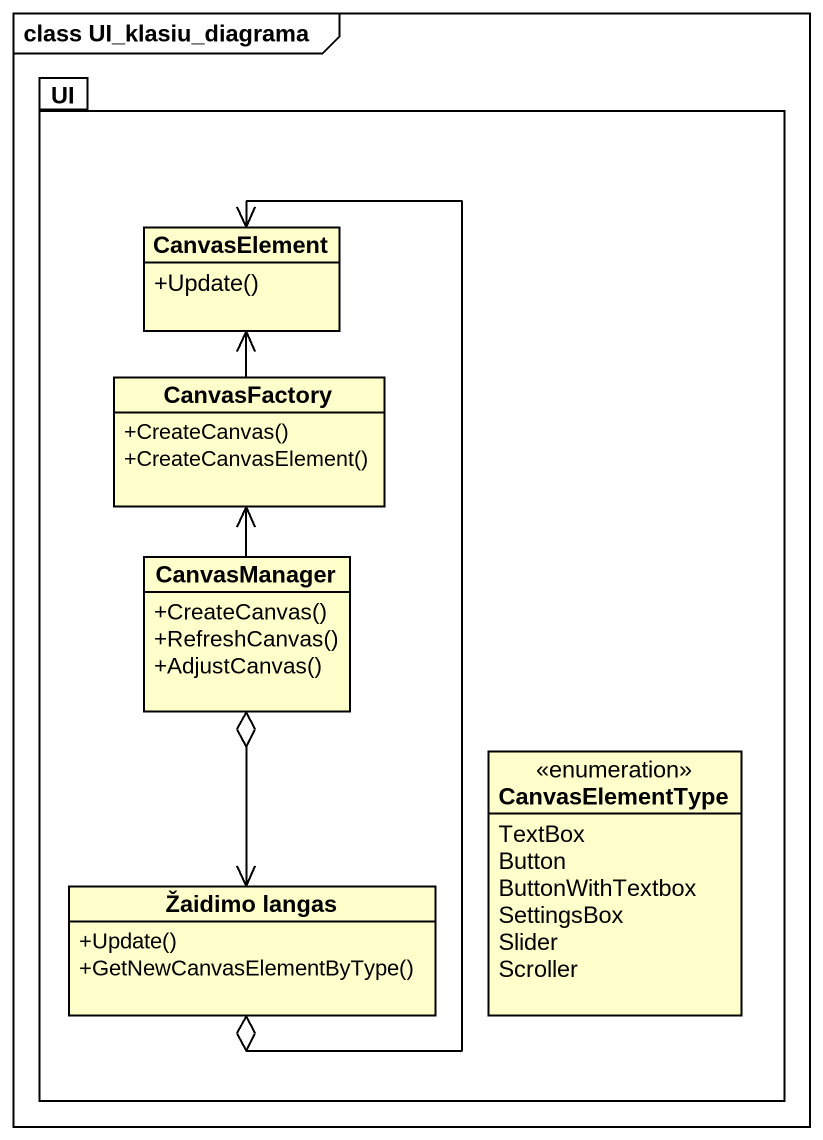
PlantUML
@startuml
mainframe class UI_klasiu_diagrama
hide circle
hide empty members
skinparam classAttributeIconSize 0
package UI {
  class CanvasElement {
    +Update()
  }
  class CanvasFactory {
    +CreateCanvas()
    +CreateCanvasElement()
  }
  class CanvasManager {
    +CreateCanvas()
    +RefreshCanvas()
    +AdjustCanvas()
  }
  enum CanvasElementType {
    TextBox
    Button
    ButtonWithTextbox
    SettingsBox
    Slider
    Scroller
  }
  class "Žaidimo langas" as Žaidimo_langas {
    +Update()
    +GetNewCanvasElementByType()
  }
}
CanvasFactory -up-> CanvasElement
CanvasManager -up-> CanvasFactory
CanvasManager o--> Žaidimo_langas
Žaidimo_langas o-up-> CanvasElement
@enduml
